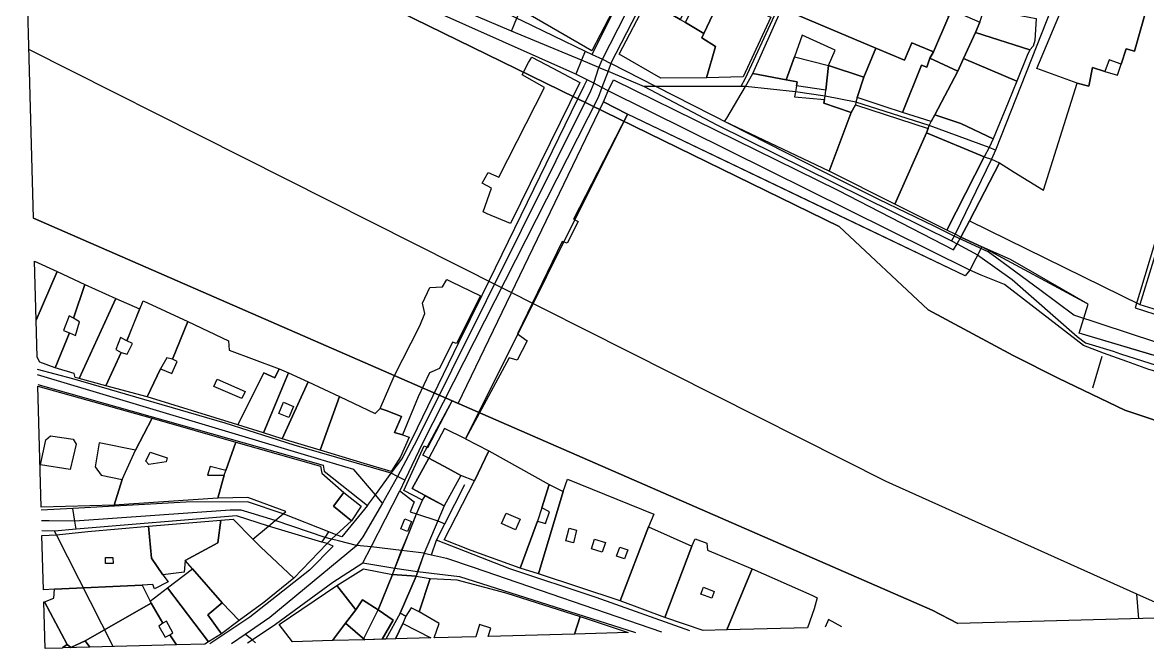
# Model space of a CAD drawing. Header units: millimetres. Extents: x 0 to 501, y 0 to 393.
# Drawn here: x 4.4 to 298.6, y 0 to 163.6 of the extents above; entities that cross this region are included whole.
import ezdxf

# ---------------------------------------------------------------- set-up
doc = ezdxf.new("R2010")
doc.units = ezdxf.units.MM

msp = doc.modelspace()

# ---------------------------------------------------------------- linework, layer by layer
at = {"layer": 'buildings'}
for points in [[(197.3914, 169.6222), (201.0624, 178.3678), (204.8995, 187.7049), (213.2492, 184.2989), (223.6834, 179.962), (241.64, 172.3551), (242.3708, 172.0489), (240.5744, 167.8541), (244.3313, 166.2515), (246.6737, 165.2719), (242.6757, 155.8932), (237.0205, 158.2825), (235.0788, 153.7205), (227.5452, 156.9065), (202.9982, 167.2781), (197.3914, 169.6222)], [(167.8312, 169.4696), (173.2552, 179.5393), (177.1222, 177.6136), (177.6419, 178.3637), (185.2728, 174.8263), (184.0814, 172.2132), (187.3417, 170.7461), (182.6108, 160.7605), (177.7735, 163.6101), (179.2563, 166.6783), (178.0456, 167.5024), (176.4421, 164.403), (167.8312, 169.4696)], [(137.2206, 165.474), (141.0174, 174.8233), (142.538, 174.52), (143.7505, 176.6026), (149.5954, 173.4451), (159.8234, 168.7485), (153.3126, 156.1898), (137.2206, 165.474)], [(182.0428, 159.5525), (182.6108, 160.7605), (187.3417, 170.7461), (200.1583, 164.9555), (192.9058, 149.3859), (183.2792, 149.1052), (185.6626, 157.2847), (182.0428, 159.5525)], [(160.4394, 155.2937), (167.8312, 169.4696), (176.4421, 164.403), (177.7735, 163.6101), (182.6108, 160.7605), (182.0428, 159.5525), (185.6626, 157.2847), (183.2792, 149.1052), (171.3922, 149.0238), (160.4394, 155.2937)], [(249.8204, 107.4932), (252.0343, 111.7272), (259.9452, 126.9142), (263.778, 124.5125), (271.3942, 119.7822), (280.2272, 147.7113), (283.2917, 146.9936), (284.2006, 151.7976), (287.4683, 150.806), (290.7635, 149.7964), (291.7043, 152.6822), (293.0317, 156.743), (295.2511, 156.0675), (298.3638, 167.2109), (298.6985, 168.5523)], [(269.6639, 151.5787), (277.306, 169.6931), (287.7969, 167.4913), (298.3638, 167.2109), (295.2511, 156.0675), (293.0317, 156.743), (291.7043, 152.6822), (288.6012, 153.8274), (287.4683, 150.806), (284.2006, 151.7976), (283.2917, 146.9936), (280.2272, 147.7113), (269.6639, 151.5787)], [(195.3877, 150.2268), (202.9982, 167.2781), (227.5452, 156.9065), (224.4513, 149.2853), (215.1781, 152.3867), (216.9052, 156.4025), (208.2729, 160.2667), (206.2926, 154.6415), (204.1553, 148.5836), (195.3877, 150.2268)], [(241.7076, 154.255), (242.6757, 155.8932), (246.6737, 165.2719), (247.3982, 166.9313), (254.8111, 163.7141), (253.6158, 160.9984), (250.5413, 154.1509), (249.0499, 150.9054), (241.7076, 154.255)], [(253.6158, 160.9984), (254.8111, 163.7141), (255.2677, 165.2917), (255.8219, 167.2539), (256.698, 167.0635), (269.4773, 164.6259), (269.1281, 158.8589), (268.7281, 157.4319), (267.8762, 156.4863), (253.6158, 160.9984)], [(319.2306, 163.0653), (296.6025, 89.8551), (303.3759, 87.8129)], [(250.5413, 154.1509), (253.6158, 160.9984), (267.8762, 156.4863), (267.1214, 154.9472), (264.4285, 148.2219), (250.5413, 154.1509)], [(222.7315, 144.0119), (224.4513, 149.2853), (227.5452, 156.9065), (235.0788, 153.7205), (237.0205, 158.2825), (242.6757, 155.8932), (241.7076, 154.255), (240.9077, 151.8948), (239.4872, 152.4897), (234.5317, 140.0943), (229.7622, 141.6879), (222.7315, 144.0119)], [(124.6345, 121.6371), (126.1651, 124.4364), (128.9731, 123.2179), (140.9541, 146.6394), (135.0722, 149.9171), (136.7943, 153.1222), (137.5851, 154.5785), (143.0861, 151.6538), (150.2091, 147.9254), (132.0511, 111.0878), (125.9191, 113.632), (124.9064, 114.1262), (127.0465, 120.3332), (124.6345, 121.6371)], [(204.1553, 148.5836), (206.2926, 154.6415), (215.1781, 152.3867), (214.4978, 145.8839), (206.836, 147.0821), (206.9851, 148.055), (204.1553, 148.5836)], [(234.5317, 140.0943), (239.4872, 152.4897), (240.9077, 151.8948), (241.7076, 154.255), (249.0499, 150.9054), (242.9743, 139.4764), (242.0502, 137.7091), (234.5317, 140.0943)], [(242.9743, 139.4764), (249.0499, 150.9054), (250.5413, 154.1509), (264.4285, 148.2219), (262.2031, 142.6739), (258.3029, 133.1767), (249.8424, 137.176), (242.9743, 139.4764)], [(188.0384, 137.7196), (188.5812, 138.6102), (193.4953, 146.8306), (195.3877, 150.2268), (204.1553, 148.5836), (206.9851, 148.055), (206.836, 147.0821), (206.596, 145.4824), (206.3349, 144.1617), (214.1236, 143.5073), (213.9406, 142.5428), (221.1378, 140.0556), (215.398, 124.7228), (188.0384, 137.7196)], [(213.9406, 142.5428), (214.1236, 143.5073), (214.3092, 144.3788), (214.4978, 145.8839), (215.1781, 152.3867), (224.4513, 149.2853), (222.7315, 144.0119), (222.3259, 142.7897), (222.27, 142.1174), (221.1378, 140.0556), (213.9406, 142.5428)], [(99.4674, 2.4274), (93.4785, 2.2643), (97.4236, 10.0777), (101.1551, 19.3373), (101.7794, 20.9567), (103.5763, 25.6358), (105.5431, 30.273), (106.5993, 32.8918), (107.482, 35.189), (109.0458, 38.7639), (104.1162, 41.2742), (109.4737, 52.936), (110.4606, 52.4849), (116.7583, 64.723), (118.3973, 64.0409), (156.3291, 142.8469), (157.6275, 145.7424), (158.9797, 148.6486), (217.6658, 119.791), (247.8912, 104.2078), (248.8076, 105.7607), (249.8204, 107.4932), (252.0343, 111.7272), (296.6025, 89.8551), (303.3759, 87.8129)], [(156.3291, 142.8469), (157.6275, 145.7424), (158.9797, 148.6486), (217.6658, 119.791), (247.8912, 104.2078), (248.8076, 105.7607), (249.8204, 107.4932), (255.3378, 104.9603), (252.1741, 98.9116), (250.9248, 97.4335), (215.7377, 114.2325), (162.6483, 139.6277), (156.3291, 142.8469)], [(109.1521, 50.5486), (110.4287, 52.9424), (116.7583, 64.723), (118.3973, 64.0409), (156.3291, 142.8469), (162.6483, 139.6277), (148.487, 112.2246), (149.7736, 111.5888), (146.882, 105.9575), (145.5353, 106.3215), (133.9108, 82.2016), (136.3902, 80.4058), (133.7607, 75.3127), (131.7385, 75.9377), (120.2623, 54.8032), (126.3556, 51.6989), (122.5992, 43.8547), (119.066, 45.1747), (115.7485, 47.0036), (110.6975, 49.7635), (109.1521, 50.5486)], [(215.398, 124.7228), (221.1378, 140.0556), (222.27, 142.1174), (241.2413, 135.9262), (240.834, 134.7692), (232.5786, 116.1165), (215.398, 124.7228)], [(311.5896, 73.2981), (280.7295, 82.426), (283.1161, 89.9908), (255.3378, 104.9603), (252.1741, 98.9116), (250.9248, 97.4335), (162.6483, 139.6277), (120.2623, 54.8032), (114.762, 57.5148), (110.6975, 49.7635), (106.3092, 41.8183), (114.6774, 37.2388), (113.0827, 33.3197), (109.4494, 24.9199), (107.77, 20.1415), (107.3374, 18.9186), (103.1511, 9.2553), (99.4674, 2.4274)], [(240.834, 134.7692), (241.2413, 135.9262), (241.5171, 136.707), (242.0502, 137.7091), (242.9743, 139.4764), (249.8424, 137.176), (258.3029, 133.1767), (257.2228, 130.9393), (255.9119, 128.5), (240.834, 134.7692)], [(232.5786, 116.1165), (240.834, 134.7692), (255.9119, 128.5), (246.1588, 109.3126), (232.5786, 116.1165)], [(246.1588, 109.3126), (255.9119, 128.5), (257.8522, 127.91), (259.9452, 126.9142), (252.0386, 111.7361), (249.8204, 107.4932), (248.3346, 108.2539), (246.1588, 109.3126)], [(299.9991, 76.6996), (280.7295, 82.426), (283.1161, 89.9908), (262.8208, 101.6518), (255.3378, 104.9603), (249.8204, 107.4932)], [(8.0039, 85.7642), (7.5846, 101.18), (13.4591, 98.5261), (8.0039, 85.7642)], [(8.2665, 76.1073), (8.0039, 85.7642), (13.4591, 98.5261), (20.7746, 95.1662), (17.8083, 86.3188), (16.5967, 86.9286), (15.1945, 83.1267), (16.7167, 82.5159), (12.9484, 73.3672), (8.9332, 74.7859), (8.2665, 76.1073)], [(12.9484, 73.3672), (16.7167, 82.5159), (18.2552, 81.8031), (19.3458, 85.3917), (17.8083, 86.3188), (20.7746, 95.1662), (28.808, 91.4718), (19.2435, 70.5385), (18.2439, 70.8001), (17.9776, 71.9015), (12.9484, 73.3672)], [(97.9764, 62.7119), (101.6024, 71.1301), (108.3193, 84.3094), (109.6827, 87.5513), (109.0215, 90.263), (110.9425, 94.3493), (114.273, 94.5238), (115.3962, 96.4177), (116.4503, 95.8874), (124.208, 92.1576), (117.9371, 79.7079), (116.8535, 80.079), (113.5028, 73.2055), (110.8603, 72.0622), (107.9119, 65.7865), (103.8285, 55.8186), (101.7243, 56.4787), (103.5088, 60.6172), (99.5695, 62.2242), (97.9764, 62.7119)], [(19.2435, 70.5385), (28.808, 91.4718), (35.0726, 88.7728), (31.6871, 80.4449), (30.0443, 81.2667), (28.8338, 78.1128), (30.2509, 77.3967), (26.2081, 68.6597), (19.2435, 70.5385)], [(26.2081, 68.6597), (30.2509, 77.3967), (31.7833, 76.9073), (33.2188, 79.732), (31.6871, 80.4449), (35.9871, 90.8938), (47.7063, 85.483), (43.6947, 75.601), (42.1783, 75.9976), (40.53, 73.0553), (37.0561, 65.7406), (26.2081, 68.6597)], [(37.0561, 65.7406), (40.53, 73.0553), (43.4799, 71.8313), (44.9063, 74.9911), (43.6947, 75.601), (47.7063, 85.483), (58.29, 80.3674), (58.5183, 77.9327), (71.5397, 73.0512), (70.4009, 70.7377), (67.5628, 72.0672), (60.7368, 58.4286), (37.0561, 65.7406)], [(60.7368, 58.4286), (67.5628, 72.0672), (70.4009, 70.7377), (71.5397, 73.0512), (73.9514, 72.0081), (67.4502, 56.3567), (60.7368, 58.4286)], [(67.4502, 56.3567), (73.9514, 72.0081), (79.1451, 69.7085), (72.373, 54.8323), (67.4502, 56.3567)], [(9.331, 36.9689), (8.4711, 68.5877), (38.301, 60.1846), (33.9912, 51.8317), (24.5206, 53.7541), (23.4011, 47.5003), (24.9736, 45.2885), (30.5143, 44.1349), (28.4147, 37.4259), (9.331, 36.9689)], [(54.4815, 68.4785), (55.3077, 70.3736), (62.6319, 67.191), (61.8055, 65.3052), (54.4815, 68.4785)], [(72.373, 54.8323), (79.1451, 69.7085), (87.3456, 65.8324), (82.2781, 51.8317), (72.373, 54.8323)], [(82.2781, 51.8317), (87.3456, 65.8324), (96.6467, 61.4553), (97.9764, 62.7119), (99.5695, 62.2242), (103.5088, 60.6172), (101.7243, 56.4787), (103.8285, 55.8186), (105.5655, 55.251), (103.3031, 50.0654), (100.8138, 46.2711), (93.81, 48.3444), (82.2781, 51.8317)], [(71.4373, 61.4308), (72.6738, 64.3712), (75.2829, 63.2683), (74.0596, 60.3376), (71.4373, 61.4308)], [(28.4147, 37.4259), (30.5143, 44.1349), (33.9912, 51.8317), (38.301, 60.1846), (60.2584, 53.9251), (57.6245, 46.5121), (53.5381, 47.5655), (52.8438, 45.292), (57.1979, 45.3173), (55.5042, 39.3273), (28.4147, 37.4259)], [(9.1139, 48.034), (10.5244, 54.51), (11.7641, 55.5965), (17.7162, 54.7056), (18.4885, 53.3664), (16.8789, 46.7639), (9.1139, 48.034)], [(55.5042, 39.3273), (57.1979, 45.3173), (57.6245, 46.5121), (60.2584, 53.9251), (82.3928, 47.6145), (82.6788, 45.7869), (88.4331, 40.7543), (85.7405, 37.2339), (90.5042, 33.3668), (86.4456, 29.6789), (85.2069, 28.5551), (84.1169, 27.4261), (75.4181, 18.3482), (66.7499, 26.5064), (64.669, 28.546), (68.7629, 31.9275), (70.5118, 33.4098), (72.6096, 35.2183), (73.3152, 35.8338), (63.3537, 39.4198), (55.5042, 39.3273)], [(36.6959, 48.9519), (37.7932, 51.3016), (42.289, 49.8401), (41.994, 48.77), (37.4611, 48.125), (36.6959, 48.9519)], [(114.7422, 28.4086), (122.5992, 43.8547), (126.3556, 51.6989), (142.1657, 42.8407), (140.2315, 36.7604), (139.1379, 33.2835), (134.6115, 20.9838), (121.732, 25.6082), (114.7422, 28.4086)], [(106.3092, 41.8183), (110.6975, 49.7635), (115.7485, 47.0036), (119.066, 45.1747), (114.6774, 37.2388), (109.7469, 39.939), (106.3092, 41.8183)], [(139.3434, 19.5287), (145.8416, 40.9937), (146.913, 44.2929), (169.5307, 35.117), (168.1086, 31.7989), (160.7632, 12.4443), (139.3434, 19.5287)], [(134.6115, 20.9838), (139.1379, 33.2835), (141.213, 32.6972), (142.2036, 35.7427), (140.2315, 36.7604), (142.1657, 42.8407), (145.8416, 40.9937), (139.3434, 19.5287), (134.6115, 20.9838)], [(85.7405, 37.2339), (88.4331, 40.7543), (92.9991, 37.2078), (90.5042, 33.3668), (85.7405, 37.2339)], [(101.1551, 19.3373), (107.482, 35.189), (109.0458, 38.7639), (109.7429, 39.9367), (114.6774, 37.2388), (113.0827, 33.3197), (109.4494, 24.9199), (107.3374, 18.9186), (101.1551, 19.3373)], [(129.7238, 32.6267), (130.9514, 35.3991), (134.5662, 33.8112), (133.3386, 31.0388), (129.7238, 32.6267)], [(37.3465, 31.9858), (56.3241, 33.5082), (55.5252, 27.6358), (46.9894, 22.9876), (46.7473, 19.9718), (41.1624, 19.2795), (38.1281, 23.6036), (37.3465, 31.9858)], [(46.9894, 22.9876), (55.5252, 27.6358), (56.3241, 33.5082), (59.5439, 33.7822), (64.669, 28.546), (66.7499, 26.5064), (75.4181, 18.3482), (67.5773, 11.9767), (61.0945, 7.3098), (56.6743, 11.9502), (48.8635, 20.8585), (46.9894, 22.9876)], [(103.3371, 31.2838), (104.3935, 33.9024), (106.1527, 33.1944), (105.0962, 30.5759), (103.3371, 31.2838)], [(9.919, 15.3521), (9.5327, 29.5549), (13.2981, 29.7292), (21.5049, 30.586), (37.3465, 31.9858), (38.1281, 23.6036), (41.1624, 19.2795), (42.5037, 17.3782), (38.9951, 15.5592), (38.5176, 16.7294), (35.7196, 16.5881), (12.8414, 15.4907), (9.919, 15.3521)], [(146.4964, 28.0989), (147.3449, 31.4014), (149.3436, 30.8968), (148.4953, 27.585), (146.4964, 28.0989)], [(160.7632, 12.4443), (168.1086, 31.7989), (179.4479, 26.7134), (172.4053, 8.1403), (160.7632, 12.4443)], [(153.2015, 26.0827), (154.0172, 28.6111), (156.8778, 27.6921), (156.049, 25.1541), (153.2015, 26.0827)], [(159.7827, 24.1564), (160.5969, 26.489), (162.7026, 25.7731), (161.8952, 23.4406), (159.7827, 24.1564)], [(188.6041, 4.8551), (182.4288, 4.6869), (172.4053, 8.1403), (179.4479, 26.7134), (180.3192, 28.6842), (183.3561, 27.4905), (183.52, 25.6876), (195.2458, 20.7896), (188.6041, 4.8551)], [(26.1424, 22.1783), (26.1066, 23.7425), (28.0971, 23.7873), (28.1393, 22.2326), (26.1424, 22.1783)], [(42.329, 15.8549), (48.8635, 20.8585), (56.6743, 11.9502), (52.8786, 8.7726), (56.4763, 3.8396), (53.11, 1.7543), (42.329, 15.8549)], [(86.6644, 16.4275), (93.5668, 20.8077), (101.1551, 19.3373), (97.4236, 10.0777), (93.3472, 12.7524), (91.5825, 10.1144), (86.6644, 16.4275)], [(209.7009, 5.4296), (188.6041, 4.8551), (195.2458, 20.7896), (210.8524, 13.9571), (212.2347, 13.2773), (211.4757, 10.4058), (209.7009, 5.4296)], [(102.01, 2.4967), (98.5229, 2.4017), (101.3794, 7.3718), (97.4236, 10.0777), (101.1551, 19.3373), (107.3374, 18.9186), (103.1511, 9.2553), (104.7163, 8.4246), (103.8592, 6.5542), (102.01, 2.4967)], [(103.1511, 9.2553), (107.3374, 18.9186), (111.0068, 18.3011), (108.1377, 9.6053), (106.0441, 10.6197), (104.7163, 8.4246), (103.1511, 9.2553)], [(122.9577, 3.0672), (112.0708, 2.7707), (113.3925, 6.5527), (108.1377, 9.6053), (111.0068, 18.3011), (116.4214, 18.0571), (118.0442, 17.9708), (128.2119, 15.255), (130.1105, 14.751), (131.0854, 14.444), (150.2734, 8.395), (148.7686, 3.7701), (126.2199, 3.156), (126.9025, 5.3087), (123.9539, 6.2346), (122.9577, 3.0672)], [(10.2304, 12.1962), (12.5954, 13.1176), (12.8414, 15.4907), (35.7196, 16.5881), (37.7778, 12.4051), (38.0964, 11.8641), (20.7825, 2.0395), (17.0513, 0.2144), (16.1574, 1.0565), (10.2304, 12.1962)], [(52.1092, 1.1377), (44.7505, 0.9373), (42.9932, 3.6032), (43.7301, 4.0611), (42.1273, 7.1385), (41.1702, 6.5814), (38.0964, 11.8641), (37.7778, 12.4051), (42.329, 15.8549), (53.11, 1.7543), (52.1092, 1.1377)], [(85.5249, 2.0477), (75.0391, 1.7621), (71.5952, 6.2446), (86.6644, 16.4275), (91.5825, 10.1144), (88.9242, 6.5763), (85.5249, 2.0477)], [(181.8405, 14.2199), (182.528, 15.9995), (185.3325, 14.9113), (184.6512, 13.1505), (181.8405, 14.2199)], [(14.7672, 0.1207), (10.3366, 0), (10.0043, 12.2164), (10.2304, 12.1962), (16.1574, 1.0565), (14.9906, 0.2702), (14.7672, 0.1207)], [(44.7505, 0.9373), (22.0791, 0.3198), (20.7825, 2.0395), (38.0964, 11.8641), (41.1702, 6.5814), (40.1113, 5.798), (41.7085, 2.9254), (42.9932, 3.6032), (44.7505, 0.9373)], [(52.8786, 8.7726), (56.6743, 11.9502), (61.0945, 7.3098), (56.4763, 3.8396), (52.8786, 8.7726)], [(98.5229, 2.4017), (93.9696, 2.2777), (88.9242, 6.5763), (91.5825, 10.1144), (93.3472, 12.7524), (97.4236, 10.0777), (101.3794, 7.3718), (98.5229, 2.4017)], [(93.9696, 2.2777), (85.5249, 2.0477), (88.9242, 6.5763), (93.9696, 2.2777)], [(111.2171, 2.7474), (102.0137, 2.4968), (103.865, 6.5564), (111.2171, 2.7474)], [(162.8257, 4.153), (148.7686, 3.7701), (150.2734, 8.395), (162.8257, 4.153)], [(22.0791, 0.3198), (15.0897, 0.1294), (14.9906, 0.2702), (16.1574, 1.0565), (17.0513, 0.2144), (20.7825, 2.0395), (22.0791, 0.3198)]]:
    msp.add_lwpolyline(points, dxfattribs=at)
at = {"layer": 'paths'}
for points in [[(158.3032, 152.9158), (169.4204, 174.581), (177.6181, 188.7369), (184.066, 203.7768), (194.8057, 224.6679), (198.9333, 231.7676), (211.8649, 252.2432), (227.014, 277.8102), (227.8852, 279.2872), (227.9268, 282.2231), (228.314, 311.1425), (228.0037, 318.5686), (228.188, 335.3525), (229.0682, 346.9103)], [(153.3781, 155.2692), (177.1951, 203.2078), (198.2067, 244.5672), (200.5675, 246.8768)], [(317.8976, 163.4202), (295.3692, 89.0296), (302.9918, 86.5448), (310.7329, 84.175), (351.7147, 221.1885), (351.9616, 222.0266)], [(150.6244, 153.7502), (132.3178, 161.32), (53.8902, 194.6907), (13.1088, 213.1738), (4.437, 216.9062)], [(149.1713, 150.0866), (4.5018, 214.5218)], [(155.1528, 151.8332), (156.0865, 153.9921), (174.5275, 190.0922), (180.6126, 201.6705)], [(132.3178, 161.32), (133.7308, 164.7216), (134.657, 166.9083), (141.1446, 184.0408)], [(274.8695, 170.903), (258.87, 130.2016), (257.8522, 127.91)], [(192.1539, 170.3088), (200.629, 166.5148), (200.9917, 165.3415), (193.4505, 148.9722)], [(132.2668, 165.4271), (133.7308, 164.7216), (134.9893, 164.1224), (151.5855, 156.1427), (153.3781, 155.2692), (156.0865, 153.9921), (158.3032, 152.9158)], [(151.5855, 156.1427), (150.6244, 153.7502), (149.1713, 150.0866)], [(155.1528, 151.8332), (150.6244, 153.7502)], [(157.6275, 145.7424), (155.9571, 146.5913), (153.8, 147.7064), (152.0541, 148.5999), (149.1713, 150.0866)], [(153.8, 147.7064), (155.1528, 151.8332)], [(158.3032, 152.9158), (157.5541, 150.9203), (155.9571, 146.5913), (154.9786, 143.9721)], [(155.1528, 151.8332), (157.5541, 150.9203), (167.0362, 146.837), (173.2695, 143.5503), (186.0033, 136.8351)], [(279.3599, 87.1028), (270.4306, 93.6886), (259.2065, 101.9819), (256.9327, 103.6622), (248.0517, 107.7338), (242.8683, 110.3969), (228.3253, 117.3515), (213.8504, 124.5316), (170.0742, 146.8451), (158.3032, 152.9158)], [(151.3346, 147.0058), (152.0541, 148.5999)], [(153.8, 147.7064), (152.9857, 145.6253)], [(193.4505, 148.9722), (192.3069, 146.8355)], [(106.397, 54.9662), (118.5785, 79.9583), (124.6023, 92.3081), (129.8788, 103.0911), (151.3346, 147.0058)], [(152.9857, 145.6253), (107.5124, 54.4189)], [(252.1741, 98.9116), (157.6275, 145.7424)], [(192.3069, 146.8355), (170.0742, 146.8451), (167.0362, 146.837)], [(193.4953, 146.8306), (192.3069, 146.8355)], [(206.596, 145.4824), (193.4953, 146.8306)], [(214.3092, 144.3788), (206.596, 145.4824)], [(222.3259, 142.7897), (214.3092, 144.3788)], [(154.9786, 143.9721), (109.0321, 53.6497)], [(241.5171, 136.707), (222.3259, 142.7897)], [(186.0033, 136.8351), (247.3693, 106.5134)], [(257.2228, 130.9393), (241.5171, 136.707)], [(258.87, 130.2016), (257.2228, 130.9393)], [(257.8522, 127.91), (248.3346, 108.2539)], [(248.3346, 108.2539), (248.0517, 107.7338), (247.3693, 106.5134)], [(247.3693, 106.5134), (248.8076, 105.7607)], [(248.8076, 105.7607), (254.1937, 102.8423), (263.2601, 96.4279), (280.2539, 81.5466), (282.4127, 79.8726)], [(261.2562, 95.1436), (255.1203, 97.5758), (252.1741, 98.9116)], [(325.4436, 63.884), (315.9978, 68.3594), (304.8675, 71.2237), (298.9421, 72.8697), (293.1795, 74.9859), (287.1166, 77.2151), (281.8648, 79.1682), (261.2562, 95.1436)], [(326.6926, 67.8495), (313.6906, 71.7622), (315.0585, 75.3304), (279.3599, 87.1028)], [(282.4127, 79.8726), (289.6022, 77.6741), (291.5165, 77.0461), (299.2525, 74.6089), (308.3511, 71.7286), (317.9582, 68.7668), (320.0039, 68.0213), (326.0513, 65.4356), (329.1629, 64.6561), (345.8596, 56.9684), (352.3778, 53.8853), (357.7602, 51.3581), (363.9565, 49.1886), (371.992, 47.1623)], [(284.3117, 68.1576), (286.7614, 76.3763)], [(104.4278, 43.9658), (102.4964, 44.9753), (100.8124, 45.8239), (82.1126, 51.2123), (75.4513, 53.1087), (57.4708, 58.8615), (17.6113, 70.4755), (8.3543, 72.8793)], [(98.5405, 38.0108), (96.7061, 40.1689), (91.1127, 46.7338), (81.7052, 49.5616), (8.3918, 71.5035)], [(8.4597, 69.0044), (83.0599, 47.9121), (83.3058, 46.3164), (94.6759, 37.3653)], [(94.6759, 37.3653), (96.7061, 40.1689), (100.8124, 45.8239), (103.6364, 49.4782), (106.397, 54.9662)], [(107.5124, 54.4189), (102.4964, 44.9753)], [(109.0321, 53.6497), (104.4278, 43.9658), (103.113, 41.1724)], [(102.4964, 44.9753), (98.5405, 38.0108)], [(114.9115, 32.6056), (120.0803, 42.8825)], [(72.6096, 35.2183), (63.2629, 38.29), (47.2295, 38.2358), (17.5675, 36.5905), (9.3538, 36.1316)], [(93.4568, 22.3699), (95.5888, 26.527), (103.113, 41.1724)], [(103.113, 41.1724), (106.8699, 38.3306), (105.8407, 35.7126), (107.4836, 35.198)], [(70.5118, 33.4098), (64.2602, 35.3825), (61.6467, 36.1498), (58.7562, 36.183), (18.1232, 33.2889), (11.3708, 33.3195), (9.4288, 33.3749)], [(18.4777, 31.1744), (18.1232, 33.2889), (17.5675, 36.5905)], [(94.6759, 37.3653), (87.9113, 29.1598)], [(98.5405, 38.0108), (93.4008, 29.1414)], [(68.7629, 31.9275), (60.3896, 34.7089), (18.4777, 31.1744), (12.779, 30.6934), (9.5003, 30.7446)], [(85.2069, 28.5551), (83.5466, 29.0317), (70.5118, 33.4098)], [(86.4456, 29.6789), (84.5071, 30.4553), (72.6096, 35.2183)], [(107.4836, 35.198), (113.0827, 33.3197)], [(112.7272, 28.2699), (114.9115, 32.6056)], [(113.0827, 33.3197), (114.9115, 32.6056)], [(13.2981, 29.7292), (12.779, 30.6934)], [(28.1132, 0.4841), (13.2981, 29.7292)], [(84.1169, 27.4261), (82.7354, 27.8264), (68.7629, 31.9275)], [(82.7354, 27.8264), (83.5466, 29.0317), (84.5071, 30.4553)], [(87.9113, 29.1598), (86.4456, 29.6789)], [(85.7151, 26.7523), (79.5257, 20.4816), (63.8716, 8.2238), (53.4351, 1.1738)], [(59.0979, 1.328), (62.6496, 3.756), (69.1122, 8.1708), (91.7792, 26.9545)], [(85.7151, 26.7523), (84.1169, 27.4261)], [(91.7792, 26.9545), (87.0681, 28.14), (85.2069, 28.5551)], [(93.4008, 29.1414), (91.7792, 26.9545)], [(103.5763, 25.6358), (95.5888, 26.527), (91.7792, 26.9545)], [(111.4056, 24.4887), (112.7272, 28.2699)], [(178.9794, 4.5929), (154.4325, 13.3527), (131.8684, 20.8066), (112.7272, 28.2699)], [(109.4494, 24.9199), (103.5763, 25.6358)], [(109.4494, 24.9199), (111.4056, 24.4887), (115.2707, 23.625), (122.2481, 21.2808), (171.5209, 4.3898)], [(63.3066, 1.4426), (64.4802, 2.2313), (70.6061, 6.3667), (85.5724, 17.3574), (93.4568, 22.3699)], [(93.4568, 22.3699), (101.7794, 20.9567)], [(101.7794, 20.9567), (107.77, 20.1415)], [(107.77, 20.1415), (118.729, 18.8559), (164.7735, 4.206)], [(218.6465, 5.6732), (215.1917, 7.5816), (214.3447, 5.5561)], [(65.3732, 1.4989), (64.4811, 2.2392), (62.6496, 3.756)]]:
    msp.add_lwpolyline(points, dxfattribs=at)
at = {"layer": 'water'}
for points in [[(442.5162, 11.7703), (249.0018, 6.5), (242.2675, 9.9866), (7.2782, 112.444), (4.5686, 212.0661), (56.9072, 189.0152), (217.9781, 110.306), (241.2777, 88.4786), (263.4909, 76.5529), (275.4567, 70.525), (292.6888, 62.2649), (300.0131, 59.8279), (316.5729, 52.4532), (345.4318, 40.4574), (356.1961, 35.6639), (441.4345, 12.6371), (442.5162, 11.7703)], [(442.5162, 11.7703), (441.4345, 12.6371), (356.1961, 35.6639), (345.4318, 40.4574), (316.5729, 52.4532), (300.0131, 59.8279), (292.6888, 62.2649), (275.4567, 70.525), (263.4909, 76.5529), (241.2777, 88.4786), (217.9781, 110.306), (56.9072, 189.0152), (4.5686, 212.0661)], [(309.3275, 8.1429), (295.7867, 14.2206), (230.2926, 43.6189), (6.0787, 156.5474)], [(7.2782, 112.444), (242.2675, 9.9866), (249.0018, 6.5)], [(296.3388, 7.7892), (295.7867, 14.2206)]]:
    msp.add_lwpolyline(points, dxfattribs=at)

doc.saveas('drawing.dxf')
